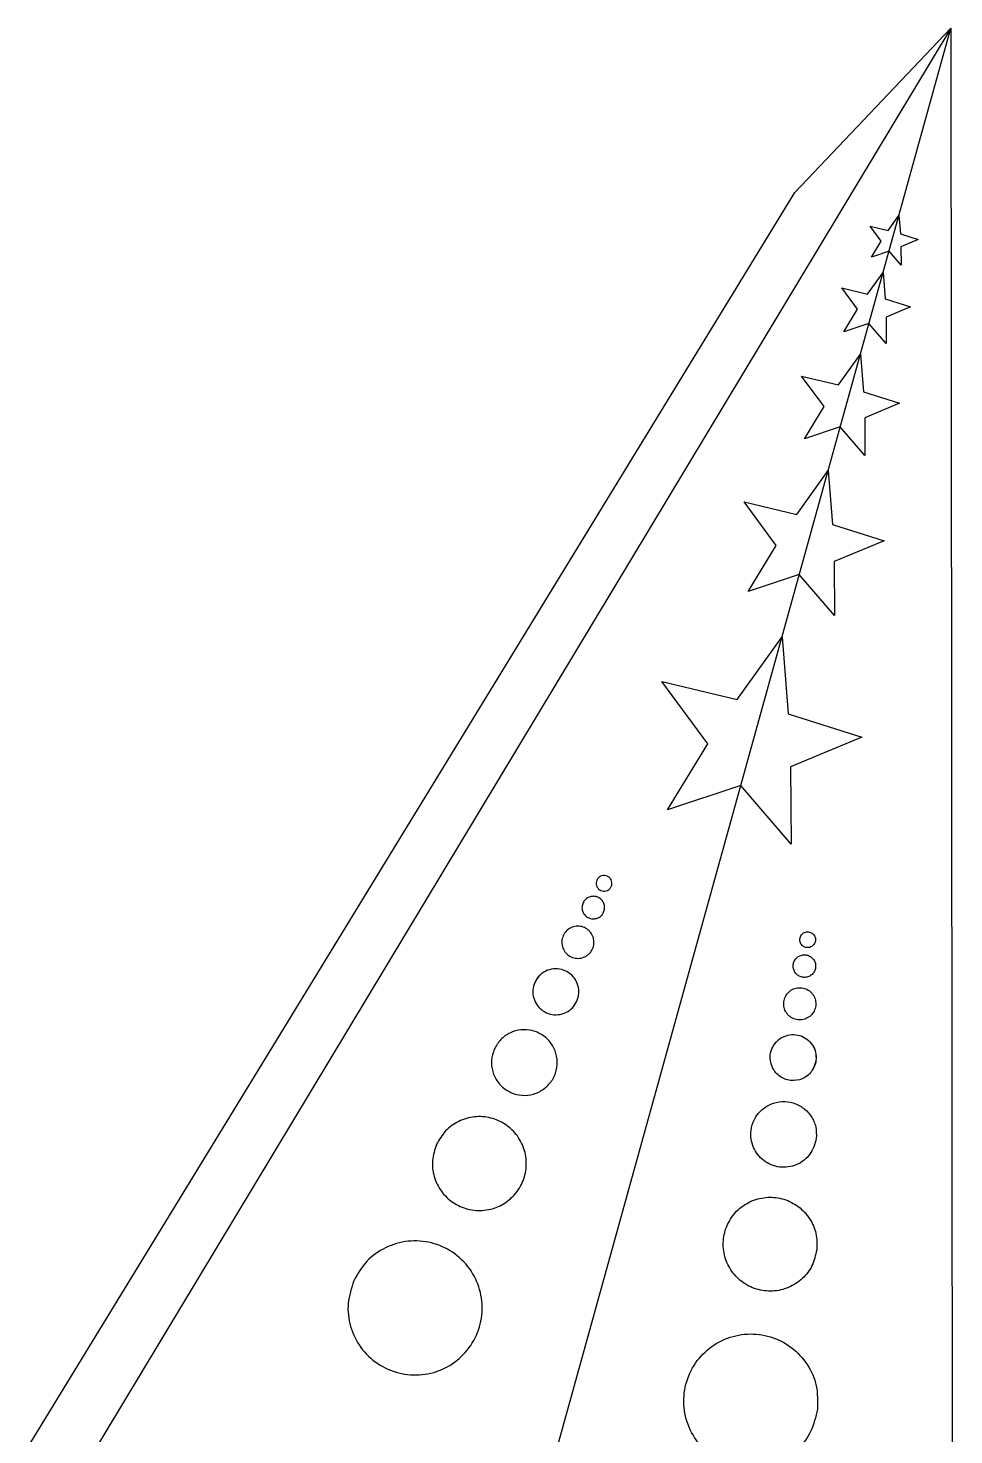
# Model space of a CAD drawing. Extents: x -494 to 784, y 11 to 1214.
# Drawn here: x 503.4 to 784.5, y 782.6 to 1209.8 of the extents above; entities that cross this region are included whole.
import ezdxf

# ---------------------------------------------------------------- set-up
doc = ezdxf.new("R2010")
doc.units = 0
doc.layers.add('Layer_1', color=7, linetype='CONTINUOUS')

msp = doc.modelspace()

# ---------------------------------------------------------------- linework, layer by layer
at = {"layer": 'Layer_1', "color": 3}
for p, q in [((783.591218, 1209.841141), (315.452559, 432.331802)), ((451.227394, 11.18015), (783.591218, 1209.841141))]:
    msp.add_line(p, q, dxfattribs=at)
at = {"layer": 'Layer_1', "color": 7}
for p, q in [((736.161772, 1159.948449), (783.591229, 1209.841169)), ((783.591229, 1209.841169), (784.493806, 302.276391)), ((309.441664, 461.62117), (736.161772, 1159.948449)), ((762.393836, 1145.126416), (759.052484, 1149.661306)), ((759.052484, 1149.661306), (764.532541, 1148.357945)), ((764.532541, 1148.357945), (767.812933, 1152.937132)), ((767.812933, 1152.937132), (768.266796, 1147.322514)), ((759.460841, 1140.317326), (762.393836, 1145.126416)), ((768.266796, 1147.322514), (773.635544, 1145.617726)), ((773.635544, 1145.617726), (768.435989, 1143.451052)), ((764.806299, 1142.09379), (759.460841, 1140.317326)), ((768.473675, 1137.818285), (764.806299, 1142.09379)), ((768.435989, 1143.451052), (768.473675, 1137.818285)), ((758.323019, 1129.071245), (763.009281, 1135.612895)), ((763.009281, 1135.612895), (763.65767, 1127.592057)), ((755.267757, 1124.454888), (750.494392, 1130.933272)), ((750.494392, 1130.933272), (758.323019, 1129.071245)), ((751.077768, 1117.584771), (755.267757, 1124.454888)), ((763.65767, 1127.592057), (771.327333, 1125.156729)), ((771.327333, 1125.156729), (763.899404, 1122.061511)), ((758.714138, 1120.12258), (751.077768, 1117.584771)), ((763.953233, 1114.014671), (758.714138, 1120.12258)), ((763.899404, 1122.061511), (763.953233, 1114.014671)), ((749.452273, 1101.518821), (756.146942, 1110.86406)), ((756.146942, 1110.86406), (757.073196, 1099.405666)), ((745.087571, 1094.923866), (738.268481, 1104.178717)), ((738.268481, 1104.178717), (749.452273, 1101.518821)), ((757.073196, 1099.405666), (768.029826, 1095.926514)), ((739.101868, 1085.109401), (745.087571, 1094.923866)), ((768.029826, 1095.926514), (757.418496, 1091.504756)), ((757.418496, 1091.504756), (757.495391, 1080.009259)), ((750.01097, 1088.734843), (739.101868, 1085.109401)), ((757.495391, 1080.009259), (750.01097, 1088.734843)), ((736.779781, 1062.158205), (746.343591, 1075.508543)), ((746.343591, 1075.508543), (747.666824, 1059.139454)), ((730.544492, 1052.73685), (720.802939, 1065.958074)), ((720.802939, 1065.958074), (736.779781, 1062.158205)), ((747.666824, 1059.139454), (763.319143, 1054.169213)), ((721.993496, 1038.71621), (730.544492, 1052.73685)), ((763.319143, 1054.169213), (748.160099, 1047.852407)), ((748.160099, 1047.852407), (748.269955, 1031.430294)), ((737.577919, 1043.895388), (721.993496, 1038.71621)), ((748.269955, 1031.430294), (737.577919, 1043.895388)), ((718.676216, 1005.928751), (732.338804, 1025.000662)), ((732.338804, 1025.000662), (734.229137, 1001.616249)), ((709.76866, 992.469667), (695.85215, 1011.35711)), ((695.85215, 1011.35711), (718.676216, 1005.928751)), ((734.229137, 1001.616249), (756.589586, 994.515879)), ((697.552949, 972.440174), (709.76866, 992.469667)), ((756.589586, 994.515879), (734.933815, 985.491892)), ((734.933815, 985.491892), (735.090748, 962.031722)), ((719.816417, 979.839017), (697.552949, 972.440174)), ((735.090748, 962.031722), (719.816417, 979.839017)), ((676.106094, 951.084877), (676.106094, 951.084877)), ((671.889811, 944.132682), (671.889811, 944.132682)), ((665.866515, 934.200895), (665.866515, 934.200895)), ((742.477949, 932.681352), (742.477949, 932.681352)), ((742.512047, 924.550614), (742.512047, 924.550614)), ((657.261821, 920.012663), (657.261821, 920.012663)), ((657.261821, 920.012663), (657.261821, 920.012663)), ((742.560748, 912.935188), (742.560748, 912.935188)), ((644.969411, 899.74378), (644.969411, 899.74378)), ((742.630326, 896.341761), (742.630326, 896.341761)), ((742.630326, 896.341761), (742.630326, 896.341761)), ((742.729726, 872.636887), (742.729726, 872.636887)), ((627.408839, 870.788261), (627.408839, 870.788261)), ((742.871729, 838.772811), (742.871729, 838.772811)), ((602.322288, 829.423195), (602.322288, 829.423195)), ((743.074585, 790.395517), (743.074585, 790.395517))]:
    msp.add_line(p, q, dxfattribs=at)
for points, knots in [([(676.106094, 951.084877), (676.246072, 951.329127), (676.524027, 951.814131), (677.225581, 952.306388), (678.037503, 952.543212), (678.885697, 952.483057), (679.660747, 952.138276), (680.272354, 951.54904), (680.644207, 950.785613), (680.733182, 949.94169), (680.528681, 949.117491), (680.053465, 948.413719), (679.367087, 947.914711), (678.551081, 947.679704), (677.70391, 947.739404), (676.92886, 948.084185), (676.31623, 948.673876), (675.948462, 949.435486), (675.84431, 950.286161), (676.018414, 950.817362), (676.106094, 951.084877)], [0, 0, 0, 0, 0.835913, 1.659863, 2.495776, 3.331688, 4.155638, 4.991551, 5.827464, 6.651414, 7.487327, 8.323239, 9.147189, 9.983102, 10.819015, 11.642965, 12.478878, 13.31479, 14.13874, 14.974653, 14.974653, 14.974653, 14.974653]), ([(671.889811, 944.132682), (672.089781, 944.48161), (672.486858, 945.174473), (673.489079, 945.877696), (674.648967, 946.216017), (675.860673, 946.130081), (676.967886, 945.637537), (677.841611, 944.795771), (678.37283, 943.705161), (678.499938, 942.499557), (678.207793, 941.32213), (677.528913, 940.316742), (676.548373, 939.603873), (675.38265, 939.268148), (674.172406, 939.353435), (673.065192, 939.845978), (672.190006, 940.688395), (671.664622, 941.776408), (671.515834, 942.991658), (671.764554, 943.750517), (671.889811, 944.132682)], [0, 0, 0, 0, 1.194161, 2.371232, 3.565393, 4.759555, 5.936626, 7.130787, 8.324948, 9.502019, 10.69618, 11.890341, 13.067412, 14.261574, 15.455735, 16.632806, 17.826967, 19.021128, 20.198199, 21.39236, 21.39236, 21.39236, 21.39236]), ([(665.866515, 934.200895), (666.152186, 934.699363), (666.71944, 935.689167), (668.151183, 936.693773), (669.808166, 937.177088), (671.539174, 937.054322), (673.120908, 936.350688), (674.369086, 935.148165), (675.12797, 933.590151), (675.309553, 931.867859), (674.892203, 930.18582), (673.922375, 928.749552), (672.521604, 927.731169), (670.856285, 927.251561), (669.127365, 927.373399), (667.545631, 928.077033), (666.295365, 929.280485), (665.544817, 930.83479), (665.332262, 932.570861), (665.687577, 933.654945), (665.866515, 934.200895)], [0, 0, 0, 0, 1.705945, 3.387474, 5.093419, 6.799364, 8.480893, 10.186838, 11.892783, 13.574313, 15.280257, 16.986202, 18.667732, 20.373676, 22.079621, 23.761151, 25.467095, 27.17304, 28.85457, 30.560514, 30.560514, 30.560514, 30.560514]), ([(742.477949, 932.681352), (742.464164, 933.108503), (742.437001, 933.950136), (741.602325, 934.975708), (740.409073, 935.46446), (739.119977, 935.281087), (738.099737, 934.483707), (737.609479, 933.280273), (737.79344, 931.993896), (738.589996, 930.973014), (739.796211, 930.482666), (741.072344, 930.667634), (742.130704, 931.460324), (742.361045, 932.270279), (742.477949, 932.681352)], [0, 0, 0, 0, 1.252463, 2.467778, 3.720242, 4.972705, 6.18802, 7.440483, 8.692946, 9.908262, 11.160725, 12.413188, 13.628503, 14.880966, 14.880966, 14.880966, 14.880966]), ([(742.512047, 924.550614), (742.520317, 924.952697), (742.536739, 925.751108), (742.039761, 926.870028), (741.219716, 927.757343), (740.136775, 928.307665), (738.934016, 928.455628), (737.751569, 928.183996), (736.734576, 927.522673), (736.004773, 926.554672), (735.648867, 925.394925), (735.71307, 924.183496), (736.186496, 923.067473), (737.012879, 922.179378), (738.094233, 921.629251), (739.296992, 921.481288), (740.481026, 921.752725), (741.491681, 922.414827), (742.245036, 923.379931), (742.422617, 924.158516), (742.512047, 924.550614)], [0, 0, 0, 0, 1.194161, 2.371232, 3.565393, 4.759555, 5.936626, 7.130787, 8.324948, 9.502019, 10.69618, 11.890341, 13.067412, 14.261574, 15.455735, 16.632806, 17.826967, 19.021128, 20.198199, 21.39236, 21.39236, 21.39236, 21.39236]), ([(657.261821, 920.012663), (657.669923, 920.724762), (658.480285, 922.138767), (660.525633, 923.573918), (662.892752, 924.264369), (665.365621, 924.088988), (667.625241, 923.083797), (669.408353, 921.365906), (670.492473, 919.140173), (670.751876, 916.679755), (670.155664, 914.276842), (668.77019, 912.225032), (666.769105, 910.770191), (664.390016, 910.085065), (661.92036, 910.259016), (659.659888, 911.264586), (657.877007, 912.982375), (656.792825, 915.208136), (656.533439, 917.668546), (657.129647, 920.071461), (658.515121, 922.123271), (660.516206, 923.578111), (662.895295, 924.263237), (665.364951, 924.089286), (667.625423, 923.083716), (669.408304, 921.365928), (670.492486, 919.140167), (670.751873, 916.679756), (670.155664, 914.276842), (668.770194, 912.225031), (666.769092, 910.770197), (664.390065, 910.085044), (661.920178, 910.259097), (659.660558, 911.264288), (657.874465, 912.983506), (656.802253, 915.203942), (656.498603, 917.684043), (657.006196, 919.232736), (657.261821, 920.012663)], [0, 0, 0, 0, 2.437064, 4.839249, 7.276313, 9.713377, 12.115563, 14.552627, 16.98969, 19.391876, 21.82894, 24.266004, 26.668189, 29.105253, 31.542317, 33.944503, 36.381567, 38.81863, 41.220816, 43.65788, 46.094944, 48.497129, 50.934193, 53.371257, 55.773443, 58.210507, 60.64757, 63.049756, 65.48682, 67.923884, 70.326069, 72.763133, 75.200197, 77.602383, 80.039447, 82.47651, 84.878696, 87.31576, 87.31576, 87.31576, 87.31576]), ([(742.560748, 912.935188), (742.572563, 913.509592), (742.596022, 914.650179), (741.886054, 916.248636), (740.714561, 917.516229), (739.167502, 918.302403), (737.449276, 918.51378), (735.760066, 918.125733), (734.307218, 917.180987), (733.264642, 915.798128), (732.756206, 914.141347), (732.847923, 912.410734), (733.524246, 910.816415), (734.704794, 909.547708), (736.249585, 908.761813), (737.967812, 908.550436), (739.65929, 908.938204), (741.103082, 909.884064), (742.179304, 911.262784), (742.432991, 912.375048), (742.560748, 912.935188)], [0, 0, 0, 0, 1.705945, 3.387474, 5.093419, 6.799364, 8.480893, 10.186838, 11.892783, 13.574312, 15.280257, 16.986202, 18.667731, 20.373676, 22.079621, 23.761151, 25.467095, 27.17304, 28.85457, 30.560514, 30.560514, 30.560514, 30.560514]), ([(644.969411, 899.74378), (645.552414, 900.761064), (646.710074, 902.781072), (649.632, 904.831287), (653.013598, 905.817646), (656.546269, 905.567102), (659.774297, 904.131115), (662.321599, 901.676985), (663.870342, 898.497366), (664.240919, 894.982483), (663.389185, 891.549751), (661.409944, 888.618591), (658.551227, 886.540257), (655.152617, 885.561467), (651.624207, 885.810115), (648.396179, 887.246102), (645.844616, 889.702128), (644.312885, 892.874179), (643.879099, 896.41718), (644.604232, 898.629599), (644.969411, 899.74378)], [0, 0, 0, 0, 3.48152, 6.913214, 10.394733, 13.876253, 17.307947, 20.789467, 24.270987, 27.702681, 31.1842, 34.66572, 38.097414, 41.578934, 45.060454, 48.492147, 51.973667, 55.455187, 58.886881, 62.368401, 62.368401, 62.368401, 62.368401]), ([(742.630326, 896.341761), (742.647204, 897.162338), (742.680717, 898.791748), (741.666477, 901.075258), (739.992916, 902.886108), (737.782834, 904.009206), (735.328213, 904.311198), (732.915099, 903.756752), (730.839442, 902.407462), (729.350643, 900.430665), (728.500453, 897.674459), (728.97127, 894.335601), (731.297135, 891.361558), (734.805448, 889.932073), (738.555622, 890.468616), (741.532964, 892.790257), (742.798993, 895.915447), (742.642176, 898.795537), (741.676908, 901.074233), (739.990103, 902.886384), (737.783576, 904.009134), (735.328012, 904.311218), (732.915155, 903.756747), (730.839423, 902.407464), (729.350664, 900.430663), (728.500373, 897.674467), (728.971724, 894.335557), (731.295499, 891.361718), (734.811763, 889.931452), (738.532374, 890.470901), (741.617944, 892.781904), (742.289496, 895.143294), (742.630326, 896.341761)], [0, 0, 0, 0, 2.437064, 4.839249, 7.276313, 9.713377, 12.115563, 14.552627, 16.98969, 19.391876, 21.82894, 25.480436, 29.023629, 32.675125, 36.326621, 39.869815, 43.521311, 45.958375, 48.36056, 50.797624, 53.234688, 55.636873, 58.073937, 60.511001, 62.913187, 65.350251, 69.001746, 72.54494, 76.196436, 79.847932, 83.391125, 87.042621, 87.042621, 87.042621, 87.042621]), ([(742.729726, 872.636887), (742.753837, 873.80914), (742.801713, 876.136868), (741.352799, 879.399026), (738.961997, 881.985953), (735.804737, 883.59038), (732.298135, 884.021797), (728.850832, 883.229731), (725.885598, 881.302175), (723.758774, 878.478176), (722.54408, 874.540752), (723.217436, 869.77088), (726.537116, 865.52254), (731.56035, 863.479303), (736.875508, 864.249944), (741.283466, 867.551377), (742.242826, 870.92479), (742.729726, 872.636887)], [0, 0, 0, 0, 3.48152, 6.913214, 10.394733, 13.876253, 17.307947, 20.789467, 24.270987, 27.70268, 31.1842, 36.400623, 41.462328, 46.678751, 51.895174, 56.956879, 62.173302, 62.173302, 62.173302, 62.173302]), ([(627.408839, 870.788261), (628.241699, 872.241523), (629.8955, 875.127249), (634.069679, 878.056127), (638.900534, 879.465211), (643.947205, 879.107292), (648.558675, 877.055881), (652.197677, 873.549982), (654.410167, 869.007669), (654.939562, 863.986407), (653.722799, 859.082506), (650.895312, 854.895134), (646.811432, 851.926086), (641.956274, 850.527814), (636.915689, 850.883026), (632.30422, 852.934436), (628.659131, 856.443043), (626.470944, 860.974545), (625.85125, 866.035976), (626.887154, 869.196573), (627.408839, 870.788261)], [0, 0, 0, 0, 4.973599, 9.876019, 14.849618, 19.823218, 24.725637, 29.699237, 34.672836, 39.575256, 44.548855, 49.522455, 54.424874, 59.398474, 64.372073, 69.274493, 74.248092, 79.221692, 84.124111, 89.097711, 89.097711, 89.097711, 89.097711]), ([(742.871729, 838.772811), (742.906173, 840.447458), (742.974567, 843.772784), (740.904689, 848.43301), (737.489259, 852.128617), (732.978883, 854.420669), (727.969476, 855.036928), (723.044665, 853.905595), (718.808959, 851.151234), (715.769377, 847.119576), (714.287056, 842.289308), (714.554455, 837.243789), (716.526242, 832.59563), (719.968072, 828.896775), (724.471836, 826.605537), (729.481243, 825.989278), (734.412666, 827.119796), (738.621972, 829.877406), (741.759645, 833.896997), (742.499257, 837.139749), (742.871729, 838.772811)], [0, 0, 0, 0, 4.973599, 9.876019, 14.849618, 19.823218, 24.725637, 29.699237, 34.672836, 39.575256, 44.548855, 49.522455, 54.424874, 59.398474, 64.372073, 69.274492, 74.248092, 79.221691, 84.124111, 89.09771, 89.09771, 89.09771, 89.09771]), ([(602.322288, 829.423195), (603.512088, 831.499283), (605.874661, 835.621749), (611.837775, 839.805861), (618.738995, 841.818837), (625.948526, 841.307524), (632.536339, 838.376938), (637.734914, 833.368509), (640.895615, 826.879491), (641.651893, 819.706261), (639.91366, 812.700687), (635.874393, 806.718727), (630.040278, 802.477231), (623.104339, 800.479699), (615.903503, 800.987144), (609.31569, 803.91773), (604.10842, 808.930026), (600.982438, 815.4036), (600.097161, 822.634215), (601.577024, 827.149354), (602.322288, 829.423195)], [0, 0, 0, 0, 7.105142, 14.108599, 21.213741, 28.318883, 35.322339, 42.427481, 49.532624, 56.53608, 63.641222, 70.746364, 77.749821, 84.854963, 91.960105, 98.963561, 106.068703, 113.173846, 120.177302, 127.282444, 127.282444, 127.282444, 127.282444]), ([(743.074585, 790.395517), (743.12379, 792.787869), (743.221497, 797.538335), (740.264528, 804.1958), (735.385343, 809.475239), (728.941948, 812.749599), (721.785652, 813.629969), (714.750208, 812.01378), (708.699199, 808.078978), (704.35694, 802.319466), (702.239339, 795.419083), (702.621336, 788.211199), (705.438175, 781.570972), (710.355075, 776.286894), (716.789024, 773.013696), (723.94532, 772.133326), (730.990209, 773.748353), (737.003504, 777.687795), (741.485894, 783.430068), (742.542483, 788.062571), (743.074585, 790.395517)], [0, 0, 0, 0, 7.105142, 14.108598, 21.213741, 28.318883, 35.322339, 42.427481, 49.532623, 56.53608, 63.641222, 70.746364, 77.74982, 84.854962, 91.960104, 98.963561, 106.068703, 113.173845, 120.177301, 127.282444, 127.282444, 127.282444, 127.282444])]:
    msp.add_open_spline(points, degree=3, knots=knots, dxfattribs=at)

doc.saveas('drawing.dxf')
